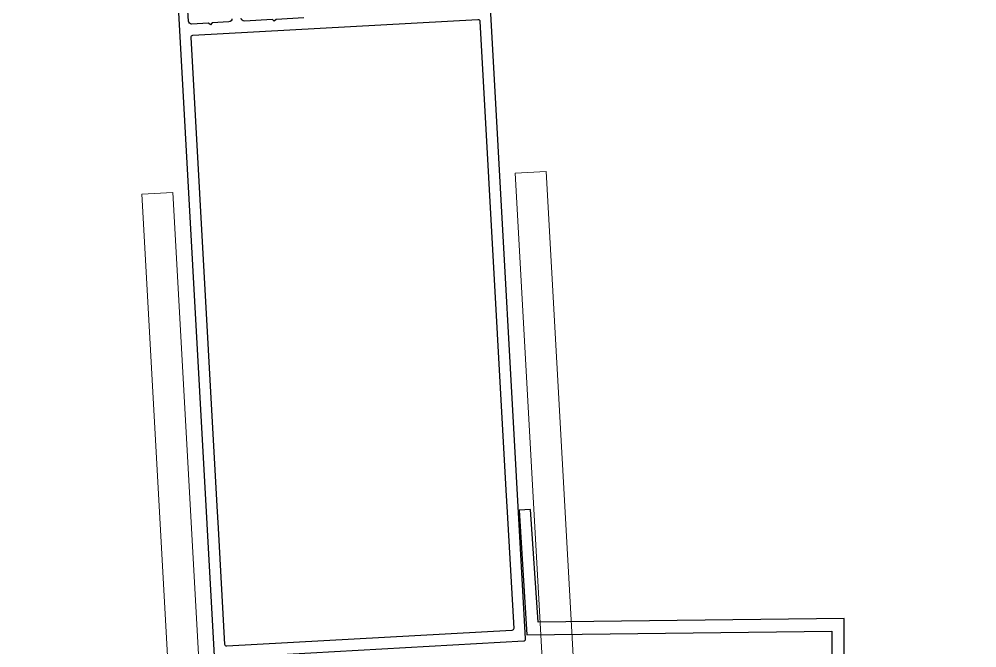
# Model space of a CAD drawing. Header units: millimetres. Extents: x 62878 to 70819, y -67946 to -61850.
# Drawn here: x 65421.25 to 65436.62, y -61877.18 to -61867.09 of the extents above; entities that cross this region are included whole.
import ezdxf

# ---------------------------------------------------------------- set-up
doc = ezdxf.new("R2010")
doc.units = ezdxf.units.MM
doc.layers.add('Dog_dos_yeni', color=63, linetype='Continuous', lineweight=5)
doc.layers.add('DOGRAMA', color=171, linetype='Continuous', lineweight=0)
doc.layers.add('profil-yeni', color=13, linetype='Continuous')

msp = doc.modelspace()

# ---------------------------------------------------------------- linework, layer by layer
at = {"layer": 'Dog_dos_yeni'}
for points in [[(65419.64430923355, -61900.14246370704), (65436.61811154171, -61899.1990469352), (65436.59036398958, -61898.69981745558), (65431.34845445325, -61898.99116675276), (65429.71134887859, -61869.5366274534), (65429.21211939891, -61869.56437500549), (65430.84922497364, -61899.01891430486), (65425.35770069744, -61899.32413737811), (65423.72059512281, -61869.86959807876), (65423.22136564312, -61869.89734563084), (65424.85847121782, -61899.35188493021), (65419.61656168148, -61899.64323422739), (65419.64430923355, -61900.14246370704)], [(65419.64430923362, -61900.14246370722), (65436.61811154171, -61899.19904693539), (65436.59036398958, -61898.69981745574), (65431.3484544533, -61898.99116675292), (65429.71134887859, -61869.53662745356), (65429.21211939891, -61869.56437500568), (65430.84922497364, -61899.01891430504), (65425.35770069746, -61899.32413737828), (65423.72059512282, -61869.86959807893), (65423.22136564318, -61869.89734563103), (65424.85847121783, -61899.35188493041), (65419.61656168148, -61899.64323422757), (65419.64430923362, -61900.14246370722)]]:
    msp.add_lwpolyline(points, close=True, dxfattribs=at)
at = {"layer": 'DOGRAMA', "lineweight": -2, "ltscale": 0.5}
for points in [[(65424.4163769131, -61877.34250164432), (65429.34876417205, -61877.06835582944, 0.4142135623729288), (65429.37705308772, -61877.03673720751), (65428.79213468917, -61866.51297977651, 0.4142135623732619)], [(65423.79983989265, -61866.79045529765), (65424.38475829121, -61877.31421272867, 0.4142135623729288)], [(65424.66739834352, -61867.08276050519, -0.4142135623730951), (65424.62025015074, -61867.13545820837), (65424.35066623174, -61867.15044188654), (65424.32237731611, -61867.18206050842), (65424.29075869418, -61867.15377159277), (65424.02117477517, -61867.1687552709, -0.4142135623730951), (65423.968477072, -61867.12160707817), (65423.95460329593, -61866.87199233836)], [(65425.81840090192, -61867.06886408331), (65425.37594282869, -61867.09345623771), (65425.34765391307, -61867.12507485961), (65425.31603529114, -61867.09678594394), (65424.86986489059, -61867.12158443233, -0.4142135623730951), (65424.81716718741, -61867.07443623959)]]:
    msp.add_lwpolyline(points, format="xyb", dxfattribs=at)
msp.add_lwpolyline([(65429.0641422249, -61874.65042482397), (65429.08356551134, -61874.99988545972), (65429.18734135625, -61876.86700371362, -0.4142135623730953), (65429.15905244058, -61876.89862233553), (65424.58611040704, -61877.15278991287, -0.4142135623730951), (65424.55449178508, -61877.12450099723), (65424.45071594019, -61875.25738274334), (65424.43129265369, -61874.90792210757), (65424.01285956788, -61867.37954155444, -0.4142135623730951), (65424.04114848351, -61867.34792293255), (65428.6140905171, -61867.09375535521, -0.4142135623722071), (65428.64570913901, -61867.12204427084)], format="xyb", close=True, dxfattribs=at)
at = {"layer": 'profil-yeni', "linetype": 'ByBlock'}
msp.add_lwpolyline([(65434.29060451854, -61876.91065161109), (65434.28537139763, -61878.7078940076), (65434.48537429958, -61878.70670550402), (65434.49102516881, -61876.70845889712), (65429.5830531677, -61876.76648185034), (65429.45613585835, -61874.95960601316), (65429.27659004251, -61874.97040362099), (65429.39676474375, -61876.96870408709), (65434.29060451854, -61876.91065161109)], dxfattribs=at)

doc.saveas('drawing.dxf')
